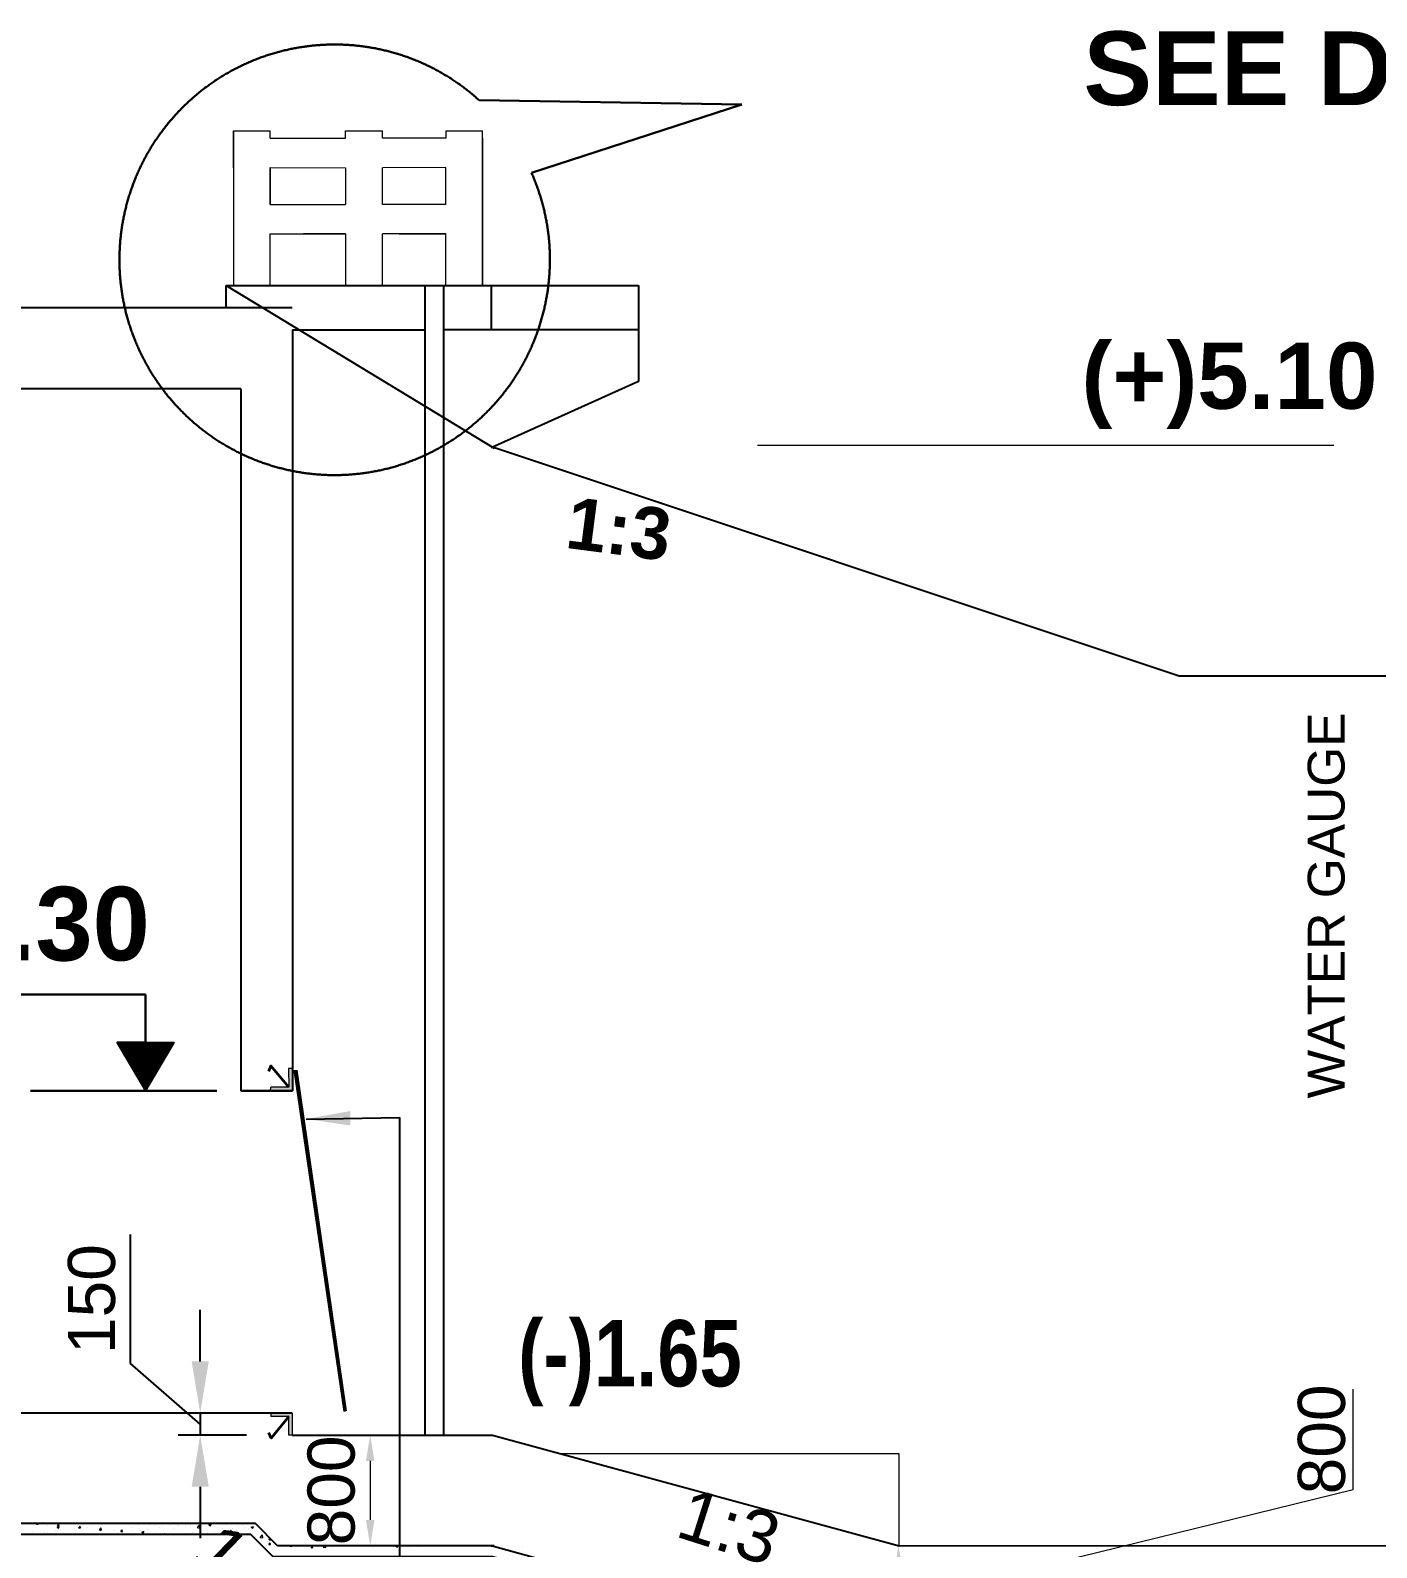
# Model space of a CAD drawing. Extents: x -426260 to 2055400, y -4304674 to -305611.
# Drawn here: x 180490 to 189628, y -1903276 to -1892981 of the extents above; entities that cross this region are included whole.
import ezdxf

# ---------------------------------------------------------------- set-up
doc = ezdxf.new("R2010")
doc.units = 0
doc.header["$LTSCALE"] = 300
doc.header["$MEASUREMENT"] = 0
doc.header["$PDMODE"] = 3
doc.linetypes.add('DASHED2', pattern=[9.525, 6.35, -3.175])
doc.linetypes.add('HIDDEN', pattern=[0.375, 0.25, -0.125])
doc.layers.get('0').update_dxf_attribs({"linetype": 'CONTINUOUS'})
doc.layers.get('DEFPOINTS').update_dxf_attribs({"linetype": 'CONTINUOUS'})
for name, color, linetype, lineweight in [('CAR', 5, 'CONTINUOUS', 18), ('Dim', 7, 'CONTINUOUS', 9), ('Dimension', 8, 'CONTINUOUS', 18), ('Grid Line_Outer', 7, 'CONTINUOUS', 5), ('line2', 3, 'CONTINUOUS', 30), ('Railing', 8, 'CONTINUOUS', 0)]:
    doc.layers.add(name, color=color, linetype=linetype, lineweight=lineweight)
doc.layers.add('LINE', color=7, linetype='CONTINUOUS')
doc.layers.add('TEXT', color=10, linetype='CONTINUOUS')
doc.styles.add('1-2', font='arial.ttf')
doc.styles.add('Arial', font='arial.ttf')
doc.styles.add('DIM', font='isocp3.shx')
doc.styles.add('text', font='ARIALN.TTF', dxfattribs={"height": 1.6})
doc.dimstyles.new('dim_150', dxfattribs={"dimtxt": 300, "dimasz": 300, "dimexe": 300, "dimexo": 100, "dimgap": 100, "dimtad": 1, "dimdec": 0, "dimzin": 0, "dimdsep": 46, "dimtxsty": 'DIM', "dimcen": 150, "dimclrd": 5, "dimclre": 5, "dimclrt": 7, "dimadec": 0, "dimazin": 0, "dimtfac": 1, "dimtdec": 0, "dimtmove": 0, "dimatfit": 3, "dimfxl": 20, "dimtolj": 1, "dimtzin": 0, "dimarcsym": 0})

# ---------------------------------------------------------------- blocks, each defined once
blk = doc.blocks.new('*D1290')
at = {"layer": 'DEFPOINTS', "color": 0, "ltscale": 500, "transparency": 16777216}
for p in [(182057, -1902363), (181643, -1902513), (182057, -1902513)]:
    blk.add_point(p, dxfattribs=at)
at = {"layer": 'Dim', "color": 5, "lineweight": -2, "ltscale": 500, "transparency": 16777216}
for p, q in [((181170, -1902028), (181170, -1901152)), ((181643, -1902013), (181643, -1901663)), ((181643, -1902438), (181170, -1902028)), ((181957, -1902363), (181493, -1902363)), ((181643, -1902363), (181643, -1902513)), ((181643, -1902363), (181643, -1902513)), ((181957, -1902513), (181493, -1902513)), ((181643, -1902863), (181643, -1903213))]:
    blk.add_line(p, q, dxfattribs=at)
at = {"layer": 'Dim', "color": 5, "ltscale": 500, "transparency": 16777216}
for points in [[(181585, -1902013), (181701, -1902013), (181643, -1902363)], [(181585, -1902863), (181701, -1902863), (181643, -1902513)]]:
    blk.add_solid(points, dxfattribs=at)
at = {"layer": 'Dim', "color": 7, "ltscale": 500, "transparency": 16777216, "insert": (180907, -1901590), "char_height": 320, "attachment_point": 5, "rotation": 90, "style": 'Arial'}
blk.add_mtext('\\A1;150', dxfattribs=at)

msp = doc.modelspace()

# ---------------------------------------------------------------- hatches: boundary and pattern name
at = {"layer": 'Dim'}
h = msp.add_hatch(dxfattribs=at)
h.set_pattern_fill('ANSI31', color=8)
h.set_pattern_definition([(45, (-162231.03764, -2005237.45169), (-0.08838834765, 0.08838834765), [])])
h.paths.add_polyline_path([(181079.5, -1899849.1), (181272, -1899849.1), (181272, -1900174.9)])
h.paths.add_polyline_path([(181272, -1899849.1), (181464.5, -1899849.1), (181272, -1900174.9)])
at = {"layer": 'Grid Line_Outer', "ltscale": 2}
h = msp.add_hatch(color=1, dxfattribs=at)
h.dxf.hatch_style = 1
h.paths.add_polyline_path([(182120.4, -1900176.2), (182122.4, -1900152.4), (182244, -1900152.4), (182242, -1900025), (182268.4, -1900025), (182268.4, -1900176.2)])
h = msp.add_hatch(color=1, dxfattribs=at)
h.dxf.hatch_style = 1
h.paths.add_polyline_path([(182121.8, -1902363.2), (182121.8, -1902387.5), (182244.3, -1902387.5), (182244.2, -1902513.2), (182268.3, -1902513.2), (182268.3, -1902363.3)])

# ---------------------------------------------------------------- linework, layer by layer
at = {"color": 5, "elevation": 0}
for points in [[(181272, -1900174.9), (181272, -1899849.1), (181079.5, -1899849.1), (181272, -1900174.9)], [(181272, -1900174.9), (181272, -1899849.1), (181464.5, -1899849.1), (181272, -1900174.9)]]:
    msp.add_lwpolyline(points, dxfattribs=at)
at = {"color": 7, "elevation": 0}
msp.add_lwpolyline([(186388.4, -1903263.2), (199243.3, -1903263)], dxfattribs=at)
at = {"layer": 'CAR', "color": 1}
for p, q in [((186388.4, -1902640.1, 0), (184093.7, -1902640.1, 0)), ((186388.4, -1903263.2, 0), (186388.4, -1902640.1, 0))]:
    msp.add_line(p, q, dxfattribs=at)
at = {"layer": 'Dim', "color": 8, "ltscale": 500}
msp.add_line((185425, -1895795.1, 0), (189338.6, -1895795.1, 0), dxfattribs=at)
at = {"layer": 'Dim', "color": 5, "ltscale": 500}
for p, q in [((189468.9, -1902882.3, 0), (189468.9, -1902201.9, 0)), ((182633.1, -1902513.2, 0), (182796.9, -1902513.2, 0)), ((182796.9, -1902688.2, 0), (182796.9, -1903088.2, 0)), ((186382.8, -1903638.4, 0), (189468.9, -1902882.3, 0)), ((182633.1, -1903263.2, 0), (182796.9, -1903263.2, 0)), ((186407.3, -1903263.2, 0), (186382.8, -1903263.2, 0))]:
    msp.add_line(p, q, dxfattribs=at)
at = {"layer": 'Dim', "color": 8}
for p, q in [((180530.7, -1903116.2, 0), (180533.3, -1903113.2, 0)), ((180530.7, -1903116.2, 0), (180542.7, -1903117.3, 0)), ((180542.7, -1903117.3, 0), (180541.9, -1903113.2, 0)), ((180573.8, -1903113.3, 0), (180573.8, -1903113.3, 0)), ((180604.4, -1903123.3, 0), (180604.4, -1903123.3, 0)), ((180672.2, -1903138.4, 0), (180686.2, -1903133, 0)), ((180672.2, -1903138.4, 0), (180682.1, -1903145.1, 0)), ((180674.2, -1903128.8, 0), (180683.8, -1903117.3, 0)), ((180674.2, -1903128.8, 0), (180686.2, -1903129.8, 0)), ((180682.1, -1903145.1, 0), (180686.2, -1903133, 0)), ((180686.2, -1903129.8, 0), (180683.8, -1903117.3, 0)), ((180788.8, -1903146.6, 0), (180788.8, -1903146.6, 0)), ((180817.7, -1903141.3, 0), (180827.3, -1903129.8, 0)), ((180817.7, -1903141.3, 0), (180829.6, -1903142.4, 0)), ((180829.6, -1903142.4, 0), (180827.3, -1903129.8, 0)), ((180838.9, -1903140, 0), (180838.9, -1903140, 0)), ((180878.9, -1903138, 0), (180878.9, -1903138, 0)), ((180914.6, -1903130, 0), (180914.6, -1903130, 0)), ((180959.6, -1903154.4, 0), (180973.6, -1903149, 0)), ((180961.1, -1903153.9, 0), (180970.7, -1903142.4, 0)), ((180969.5, -1903161.1, 0), (180973.6, -1903149, 0)), ((180973.1, -1903154.9, 0), (180970.7, -1903142.4, 0)), ((180979.9, -1903125.2, 0), (180979.9, -1903125.2, 0)), ((181040.9, -1903113.4, 0), (181040.9, -1903113.4, 0)), ((181117.9, -1903113.8, 0), (181117.9, -1903113.8, 0)), ((181179.4, -1903142.5, 0), (181179.4, -1903142.5, 0)), ((181224.7, -1903118.3, 0), (181224.7, -1903118.3, 0)), ((181285.1, -1903149.9, 0), (181285.1, -1903149.9, 0)), ((181296, -1903122.5, 0), (181296, -1903122.5, 0)), ((181331.5, -1903122.8, 0), (181331.5, -1903122.8, 0)), ((181366.2, -1903142.5, 0), (181366.2, -1903142.5, 0)), ((181389, -1903134.9, 0), (181389, -1903134.9, 0)), ((181438.2, -1903127.3, 0), (181438.2, -1903127.3, 0)), ((181460.6, -1903146.4, 0), (181460.6, -1903146.4, 0)), ((181491.6, -1903120.8, 0), (181491.6, -1903120.8, 0)), ((181492.6, -1903125.9, 0), (181492.6, -1903125.9, 0)), ((181542.6, -1903119.3, 0), (181542.6, -1903119.3, 0)), ((181545, -1903131.8, 0), (181545, -1903131.8, 0)), ((181577.2, -1903126.4, 0), (181577.2, -1903126.4, 0)), ((181623.4, -1903140.7, 0), (181641.2, -1903143.4, 0)), ((181623.5, -1903140.6, 0), (181639, -1903124.3, 0)), ((181641.2, -1903143.4, 0), (181639, -1903124.4, 0)), ((181651.8, -1903136.3, 0), (181651.8, -1903136.3, 0)), ((181702.5, -1903121.9, 0), (181716.5, -1903116.6, 0)), ((181702.5, -1903121.9, 0), (181712.4, -1903128.6, 0)), ((181712.4, -1903128.6, 0), (181716.5, -1903116.6, 0)), ((181716.4, -1903114, 0), (181716.4, -1903114, 0)), ((181758.5, -1903140.8, 0), (181758.5, -1903140.8, 0)), ((181796.8, -1903145.5, 0), (181796.8, -1903145.5, 0)), ((181823.1, -1903118.5, 0), (181823.1, -1903118.5, 0)), ((181865.3, -1903145.4, 0), (181865.3, -1903145.4, 0)), ((181897.8, -1903132.7, 0), (181897.8, -1903132.7, 0)), ((181929.9, -1903123, 0), (181929.9, -1903123, 0)), ((181944.2, -1903138.4, 0), (181944.2, -1903138.4, 0)), ((181972.1, -1903149.9, 0), (181972.1, -1903149.9, 0)), ((181989.9, -1903137.9, 0), (182003.9, -1903132.6, 0)), ((181989.9, -1903137.9, 0), (181999.9, -1903144.7, 0)), ((181994.3, -1903131.8, 0), (181994.3, -1903131.8, 0)), ((181999.9, -1903144.7, 0), (182003.9, -1903132.6, 0)), ((182001.7, -1903117.7, 0), (182001.7, -1903117.7, 0)), ((182003.5, -1903136.3, 0), (182003.5, -1903136.3, 0)), ((180502.2, -1903166, 0), (180502.2, -1903166, 0)), ((180536.7, -1903179.7, 0), (180536.7, -1903179.7, 0)), ((180571.3, -1903179.8, 0), (180571.3, -1903179.8, 0)), ((180586.7, -1903173.2, 0), (180586.7, -1903173.2, 0)), ((180597, -1903188.2, 0), (180598.3, -1903186.8, 0)), ((180598.4, -1903188.2, 0), (180598.2, -1903186.8, 0)), ((180608.9, -1903170.5, 0), (180608.9, -1903170.5, 0)), ((180662.5, -1903163.2, 0), (180662.5, -1903163.2, 0)), ((180672.3, -1903167, 0), (180672.3, -1903167, 0)), ((180715.7, -1903175, 0), (180715.7, -1903175, 0)), ((180776.2, -1903152, 0), (180776.2, -1903152, 0)), ((180822.5, -1903179.6, 0), (180822.5, -1903179.6, 0)), ((180929.2, -1903184.1, 0), (180929.2, -1903184.1, 0)), ((180946.1, -1903182.6, 0), (180946.1, -1903182.6, 0)), ((180959.6, -1903154.4, 0), (180969.5, -1903161.1, 0)), ((180961.1, -1903153.9, 0), (180973.1, -1903154.9, 0)), ((181038.4, -1903185.7, 0), (181038.4, -1903185.7, 0)), ((181062.7, -1903162.6, 0), (181062.7, -1903162.6, 0)), ((181081.4, -1903176.7, 0), (181081.4, -1903176.7, 0)), ((181104.6, -1903166.4, 0), (181114.2, -1903154.9, 0)), ((181104.6, -1903166.4, 0), (181116.5, -1903167.5, 0)), ((181114.1, -1903175.7, 0), (181114.1, -1903175.7, 0)), ((181116.5, -1903167.5, 0), (181114.2, -1903154.9, 0)), ((181184.1, -1903162.7, 0), (181184.1, -1903162.7, 0)), ((181227.3, -1903186.4, 0), (181227.3, -1903186.4, 0)), ((181240.4, -1903159.1, 0), (181240.4, -1903159.1, 0)), ((181247, -1903170.4, 0), (181261, -1903165, 0)), ((181247, -1903170.4, 0), (181257, -1903177.1, 0)), ((181248, -1903179, 0), (181257.6, -1903167.5, 0)), ((181248, -1903179, 0), (181260, -1903180, 0)), ((181257, -1903177.1, 0), (181261, -1903165, 0)), ((181260, -1903180, 0), (181257.6, -1903167.5, 0)), ((181290.5, -1903152.5, 0), (181290.5, -1903152.5, 0)), ((181343.9, -1903166.4, 0), (181343.9, -1903166.4, 0)), ((181394.3, -1903188.2, 0), (181401.1, -1903180, 0)), ((181402.6, -1903188.2, 0), (181401.1, -1903180, 0)), ((181489.2, -1903187.4, 0), (181489.2, -1903187.4, 0)), ((181534.4, -1903186.4, 0), (181548.5, -1903181.1, 0)), ((181534.4, -1903186.4, 0), (181537, -1903188.2, 0)), ((181546.1, -1903188.2, 0), (181548.4, -1903181.1, 0)), ((181590.2, -1903174.6, 0), (181590.2, -1903174.6, 0)), ((181692.1, -1903171.5, 0), (181692.1, -1903171.5, 0)), ((181694.1, -1903159.6, 0), (181694.1, -1903159.6, 0)), ((181742.1, -1903165, 0), (181742.1, -1903165, 0)), ((181770.2, -1903176.4, 0), (181770.2, -1903176.4, 0)), ((181817.9, -1903155, 0), (181817.9, -1903155, 0)), ((181836.8, -1903173.8, 0), (181854.6, -1903176.5, 0)), ((181836.9, -1903173.7, 0), (181852.5, -1903157.4, 0)), ((181854.6, -1903176.5, 0), (181852.4, -1903157.5, 0)), ((181886.9, -1903156.3, 0), (181886.9, -1903156.3, 0)), ((181999.3, -1903184.3, 0), (181999.3, -1903184.3, 0)), ((182017.4, -1903200.7, 0), (182017.4, -1903200.7, 0)), ((182050.3, -1903206.9, 0), (182068.1, -1903209.6, 0)), ((182050.4, -1903206.8, 0), (182065.9, -1903190.6, 0)), ((182068.1, -1903209.6, 0), (182065.9, -1903190.6, 0)), ((182099.5, -1903236.8, 0), (182099.5, -1903236.8, 0)), ((182103.6, -1903233.7, 0), (182103.6, -1903233.7, 0)), ((182108.7, -1903254.3, 0), (182118.4, -1903242.8, 0)), ((182109.3, -1903218.5, 0), (182119.7, -1903214.5, 0)), ((182109.3, -1903218.5, 0), (182119.2, -1903225.2, 0)), ((182111.9, -1903235.6, 0), (182111.9, -1903235.6, 0)), ((182120.7, -1903255.3, 0), (182118.4, -1903242.8, 0)), ((182119.2, -1903225.2, 0), (182122, -1903216.9, 0)), ((182091.1, -1903262.9, 0), (182091.1, -1903262.9, 0)), ((182108.7, -1903254.3, 0), (182120.7, -1903255.3, 0)), ((182141.2, -1903256.3, 0), (182141.2, -1903256.3, 0)), ((182252.2, -1903266.8, 0), (182255.2, -1903263.2, 0)), ((182252.2, -1903266.8, 0), (182264.1, -1903267.9, 0)), ((182264.1, -1903267.9, 0), (182263.3, -1903263.2, 0)), ((182302, -1903275.5, 0), (182302, -1903275.5, 0)), ((182395.6, -1903279.4, 0), (182405.3, -1903267.9, 0)), ((182407.6, -1903280.4, 0), (182405.3, -1903267.9, 0)), ((182477.2, -1903273.1, 0), (182495, -1903275.8, 0)), ((182477.3, -1903273, 0), (182486.7, -1903263.2, 0)), ((182495, -1903275.8, 0), (182493.5, -1903263.2, 0)), ((182542.7, -1903275.4, 0), (182542.7, -1903275.4, 0)), ((182592.8, -1903268.8, 0), (182592.8, -1903268.8, 0)), ((182702.7, -1903269.4, 0), (182702.7, -1903269.4, 0)), ((182810.9, -1903273.3, 0), (182810.9, -1903273.3, 0)), ((182851, -1903265.3, 0), (182851, -1903265.3, 0)), ((182957.7, -1903269.8, 0), (182957.7, -1903269.8, 0)), ((182971.6, -1903266.5, 0), (182980.3, -1903263.2, 0)), ((182971.6, -1903266.5, 0), (182981.5, -1903273.2, 0)), ((182981.5, -1903273.2, 0), (182984.9, -1903263.2, 0)), ((183064.5, -1903274.3, 0), (183064.5, -1903274.3, 0)), ((183120.2, -1903271.4, 0), (183120.2, -1903271.4, 0)), ((183322.6, -1903269, 0), (183322.6, -1903269, 0)), ((183394.3, -1903268.7, 0), (183394.3, -1903268.7, 0)), ((183675.5, -1903272.5, 0), (183675.5, -1903272.5, 0)), ((183698.1, -1903267.2, 0), (183698.1, -1903267.2, 0)), ((183832.6, -1903265.9, 0), (183832.6, -1903265.9, 0))]:
    msp.add_line(p, q, dxfattribs=at)
at = {"layer": 'Dim', "color": 13, "lineweight": 30, "ltscale": 50, "elevation": 0}
for points in [[(182282.7, -1900036.8), (182622.9, -1902353.7)], [(182297.4, -1900036.8), (182632.3, -1902349.1)]]:
    msp.add_lwpolyline(points, dxfattribs=at)
at = {"layer": 'Dim', "color": 5, "ltscale": 500}
for points in [[(182767.8, -1902688.2, 0), (182826.1, -1902688.2, 0), (182796.9, -1902513.2, 0)], [(182767.8, -1903088.2, 0), (182826.1, -1903088.2, 0), (182796.9, -1903263.2, 0)], [(186353.7, -1903438.2, 0), (186412, -1903438.2, 0), (186382.8, -1903263.2, 0)]]:
    msp.add_solid(points, dxfattribs=at)
at = {"layer": 'Grid Line_Outer', "color": 1, "ltscale": 2}
for p, q in [((182120.1, -1900176.2, 0), (182122.2, -1900152.4, 0)), ((182120.4, -1900176.2, 0), (182122.4, -1900152.4, 0)), ((182121.8, -1902363.2, 0), (182121.8, -1902387.5, 0))]:
    msp.add_line(p, q, dxfattribs=at)
at = {"layer": 'Grid Line_Outer', "color": 1, "lineweight": 35, "ltscale": 2, "elevation": 0}
for points in [[(182244, -1900152.4), (182121.6, -1900007.6), (182107.1, -1900045.5)], [(182244.3, -1902387.5), (182124.1, -1902534.1), (182109, -1902496.4)]]:
    msp.add_lwpolyline(points, dxfattribs=at)
at = {"layer": 'Grid Line_Outer', "color": 1, "ltscale": 2, "elevation": 0}
for points in [[(182120.4, -1900176.2), (182268.4, -1900176.2), (182268.4, -1900025), (182242, -1900025), (182244, -1900152.4), (182122.4, -1900152.4)], [(182121.8, -1902363.2), (182268.3, -1902363.3), (182268.3, -1902513.2), (182244.2, -1902513.2), (182244.3, -1902387.5), (182121.8, -1902387.5)]]:
    msp.add_lwpolyline(points, dxfattribs=at)
at = {"layer": 'LINE', "ltscale": 500}
for p, q in [((183618.5, -1894713.2, 0), (183618.5, -1895013.2, 0)), ((184618.5, -1894713.2, 0), (184618.5, -1895013.2, 0)), ((182268.3, -1894863.2, 0), (173718.5, -1894863.2, 0)), ((182268.4, -1895013.2, 0), (182268.4, -1900176.2, 0)), ((182268.6, -1895013.2, 0), (183168.5, -1895013.2, 0)), ((184618.5, -1895013.2, 0), (183293.5, -1895013.2, 0)), ((181918.5, -1895413.2, 0), (181918.5, -1900176.2, 0)), ((181918.5, -1900176.2, 0), (182268.4, -1900176.2, 0)), ((182268.3, -1900176.2, 0), (181918.6, -1900176.2, 0)), ((182268.3, -1902363.2, 0), (173718.5, -1902363.2, 0)), ((182268.3, -1902513.2, 0), (183626.4, -1902513.2, 0)), ((182018.3, -1903113.2, 0), (175818.5, -1903113.2, 0)), ((182168.3, -1903263.2, 0), (182018.3, -1903113.2, 0)), ((183168.5, -1903263.2, 0), (182168.3, -1903263.2, 0)), ((183618.5, -1903263.2, 0), (183168.5, -1903263.2, 0)), ((183168.5, -1903263.2, 0), (183168.5, -1903263.2, 0)), ((185931.3, -1903901.4, 0), (183618.5, -1903263.2, 0))]:
    msp.add_line(p, q, dxfattribs=at)
at = {"layer": 'LINE', "ltscale": 500, "elevation": 0}
for points in [[(181818.5, -1894713.2), (184618.5, -1894713.2)], [(181818.5, -1894863.2), (181818.5, -1894713.2)], [(183168.5, -1894713.2), (183168.6, -1902513.2)], [(183293.5, -1894713.2), (183293.6, -1902513.2)], [(181818.5, -1894863.2), (175818.5, -1894863.2)], [(184618.5, -1895013.2), (184618.5, -1895363.2)], [(181918.5, -1895413.2), (175668.5, -1895413.2)], [(184618.5, -1895363.2), (183618.5, -1895813.2)], [(197243.5, -1897363.2), (188287.1, -1897363.2), (183626.4, -1895809.6)], [(183626.4, -1902513.2), (186388.4, -1903263.2)], [(198633.8, -1904388.6), (198122.5, -1904388.5), (197762.3, -1904088.4), (192993.2, -1904088.2), (186254.5, -1904088.2), (185907.6, -1903972.5), (183626.4, -1903338.2), (183168.5, -1903338.2), (182137.3, -1903338.2), (181987.3, -1903188.2), (175818.5, -1903188.2), (174168.5, -1903188), (173718.5, -1903188), (170632.3, -1904088.2), (161427.6, -1904088.2), (161027.6, -1904448.9), (160508.8, -1904448.9)]]:
    msp.add_lwpolyline(points, dxfattribs=at)
at = {"layer": 'LINE', "color": 2, "linetype": 'DASHED2', "ltscale": 50, "elevation": 0}
msp.add_lwpolyline([(181818.5, -1894713.2), (183638.5, -1895816.9)], dxfattribs=at)
at = {"layer": 'line2', "color": 5}
for p, q in [((181272, -1899523, 0), (178646.6, -1899523, 0)), ((181272, -1899849.1, 0), (181272, -1899523, 0))]:
    msp.add_line(p, q, dxfattribs=at)
at = {"layer": 'line2', "color": 7, "linetype": 'HIDDEN', "ltscale": 2000000.0}
msp.add_lwpolyline([(183536.8, -1893456.1), (185319.3, -1893484), (183891.6, -1893947.4)], dxfattribs=at)
at = {"layer": 'line2', "color": 8, "elevation": 0}
msp.add_lwpolyline([(180492.1, -1900176.2), (181756.5, -1900176.2)], dxfattribs=at)
at = {"layer": 'line2', "color": 1, "elevation": 0}
msp.add_lwpolyline([(183618.5, -1903263.2), (183638.5, -1903263.2)], dxfattribs=at)
at = {"layer": 'line2', "color": 7, "linetype": 'HIDDEN', "ltscale": 2000000.0}
msp.add_arc((182555.6, -1894538.3), 1460.8, 47.80446, 23.8607, dxfattribs=at)
at = {"layer": 'Railing', "ltscale": 500}
for p, q in [((181868.5, -1893663.2, 0), (181868.5, -1894713.2, 0)), ((181868.5, -1893913.2, 0), (181868.5, -1893663.2, 0)), ((182118.5, -1893713.2, 0), (182118.5, -1893663.2, 0)), ((182118.5, -1893713.2, 0), (182118.5, -1893663.2, 0)), ((182630, -1893713.2, 0), (182630, -1893663.2, 0)), ((182880, -1893713.2, 0), (182880, -1893663.2, 0)), ((183309.8, -1893663.2, 0), (183309.8, -1893713.2, 0)), ((183559.8, -1894713.2, 0), (183559.8, -1893663.2, 0)), ((183559.8, -1893713.2, 0), (183559.8, -1894713.2, 0)), ((182118.5, -1893913.1, 0), (182630, -1893913.2, 0)), ((182118.5, -1894163.2, 0), (182118.5, -1893913.1, 0)), ((183309.8, -1893913.1, 0), (182880, -1893913.2, 0)), ((182880, -1894163.2, 0), (182880, -1893913.2, 0)), ((183309.8, -1894163.2, 0), (183309.8, -1893913.1, 0)), ((182118.5, -1894713.2, 0), (182118.5, -1894363.1, 0)), ((182880, -1894713.2, 0), (182880, -1894363.2, 0)), ((183309.8, -1894713.2, 0), (183309.8, -1894363.1, 0))]:
    msp.add_line(p, q, dxfattribs=at)
at = {"layer": 'Railing', "ltscale": 500, "elevation": 0}
for points in [[(181868.5, -1893663.2), (182118.5, -1893663.2)], [(182630, -1893663.2), (182880, -1893663.2)], [(183309.8, -1893663.2), (183559.8, -1893663.2)], [(182118.5, -1893713.2), (182630, -1893713.2)], [(183309.8, -1893713.2), (182880, -1893713.2)], [(182118.5, -1893913.1), (182118.5, -1893913.1), (182118.5, -1894163.2)], [(182630, -1893913.2), (182630, -1894163.2)], [(182118.5, -1894163.1), (182630, -1894163.2)], [(183309.8, -1894163.2), (182880, -1894163.2)], [(182118.5, -1894363.1), (182630, -1894363.2)], [(182630, -1894363.2), (182343.5, -1894363.2)], [(182630, -1894363.2), (182630, -1894713.2)], [(183309.8, -1894363.2), (182880, -1894363.2)], [(182993.5, -1894363.2), (183309.8, -1894363.2)]]:
    msp.add_lwpolyline(points, dxfattribs=at)
msp.add_lwpolyline([(182630, -1893713.2), (182630, -1893713.2)], close=True, dxfattribs=at)

# ---------------------------------------------------------------- texts
at = {"layer": 'Dim', "color": 7, "ltscale": 500, "char_height": 320, "attachment_point": 5, "rotation": 90, "style": 'Arial'}
for insert in [(189255.5, -1902542.1, 0), (182533.5, -1902888.2, 0)]:
    msp.add_mtext('\\A1;800', dxfattribs=dict(at, insert=insert))
at = {"layer": 'Dimension', "color": 0, "lineweight": 13, "ltscale": 2, "insert": (190171, -1893242.4, 0), "char_height": 500, "width": 6737.011, "attachment_point": 5, "style": '1-2'}
msp.add_mtext("{\\fArial|b1|i0|c0|p34;\\C6;SEE DETAIL 'Z'}", dxfattribs=at)
at = {"layer": 'TEXT', "ltscale": 500, "style": 'Arial'}
for s, rotation, p in [('1:3', 342.32487, (184857, -1903196.9, 0)), ('1:1', 315.91306, (181567, -1903333.3, 0))]:
    msp.add_text(s, height=350, rotation=rotation, dxfattribs=at).set_placement(p)
at = {"layer": 'TEXT', "color": 2, "style": 'text'}
for s, insert, char_height, width, attachment_point in [('{\\fArial|b1|i0|c0|p34;\\C6;(+)5.10}', (189634.1, -1895099.5, 0), 450, 2503.973, 3), ('{\\fArial|b1|i0|c0|p34;\\C6;(+)0.30}', (179068.8, -1898792.3, 0), 500, 2203.973, 1), ('{\\fArial Narrow|b1|i0|c0|p34;\\C6;(-)1.65}', (185319.1, -1901732.2, 0), 450, 2203.973, 3)]:
    msp.add_mtext(s, dxfattribs=dict(at, insert=insert, char_height=char_height, width=width, attachment_point=attachment_point))
at = {"layer": 'TEXT', "style": 'Arial'}
for s, insert, char_height, width, attachment_point, rotation in [('{\\fArial|b1|i0|c0|p34;1:3}', (184157.5, -1896144.4, 0), 350, 765.076, 1, 352.61781), ('\\pxqc;WATER GAUGE ', (189287.4, -1900878.1, 0), 250, 3918.412, 4, 90)]:
    msp.add_mtext(s, dxfattribs=dict(at, insert=insert, char_height=char_height, width=width, attachment_point=attachment_point, rotation=rotation))

# ---------------------------------------------------------------- dimensions: what is measured, and where the dimension line sits
at = {"layer": 'Dim', "ltscale": 500}
dim = msp.add_linear_dim(base=(181642.9, -1902513.2, 0), p1=(182057.3, -1902363.2, 0), p2=(182057.3, -1902513.2, 0), angle=90, dimstyle='dim_150', override={"dimtxt": 320, "dimasz": 350, "dimexe": 150, "dimtxsty": 'Arial', "dimsah": 1, "dimtmove": 1}, dxfattribs=at)
dim.commit()
dim.dimension.update_dxf_attribs({"geometry": '*D1290', "text_midpoint": (181170, -1901927.9, 0), "dimtype": 160})

# ---------------------------------------------------------------- leaders
msp.add_leader([(182362, -1900368.1, 0), (182995.3, -1900357.8, 0), (182995.4, -1905927.7, 0)], dimstyle='dim_150', override={"dimtmove": 1}, dxfattribs=at)

doc.saveas('drawing.dxf')
